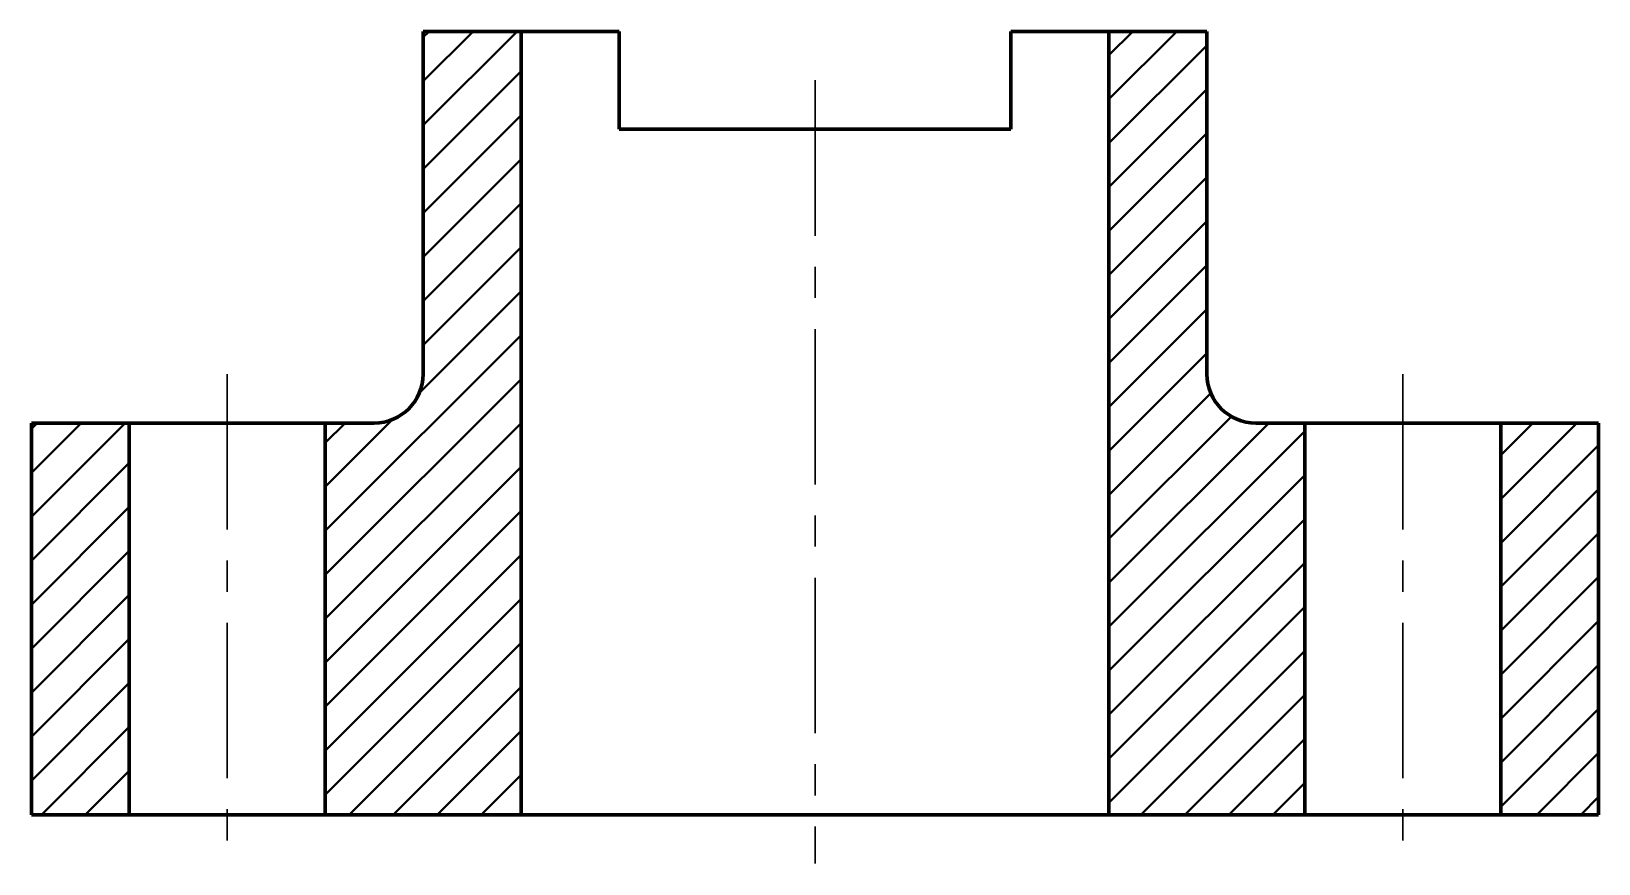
# Model space of a CAD drawing. Header units: millimetres. Extents: x 110 to 270, y 115 to 200.
import ezdxf

# ---------------------------------------------------------------- set-up
doc = ezdxf.new("R2010")
doc.units = ezdxf.units.MM
doc.linetypes.add('осевая', pattern=[50.8, 31.75, -6.35, 6.35, -6.35])
for name, color, linetype, lineweight in [('OSI', 1, 'осевая', 30), ('OSN', 5, 'Continuous', 80), ('SHTR', 3, 'Continuous', 40)]:
    doc.layers.add(name, color=color, linetype=linetype, lineweight=lineweight)

msp = doc.modelspace()

# ---------------------------------------------------------------- hatches: boundary and pattern name
at = {"layer": 'SHTR'}
h = msp.add_hatch(dxfattribs=at)
h.set_pattern_fill('ANSI31', color=256)
h.paths.add_polyline_path([(160, 200), (150, 200), (150, 165, -0.414214), (145, 160), (140, 160), (140, 120), (160, 120)])
h.paths.add_polyline_path([(120, 160), (110, 160), (110, 120), (120, 120)])
h.paths.add_polyline_path([(240, 160), (235, 160, -0.414214), (230, 165), (230, 200), (220, 200), (220, 120), (240, 120)])
h.paths.add_polyline_path([(270, 160), (260, 160), (260, 120), (270, 120)])

# ---------------------------------------------------------------- linework, layer by layer
at = {"layer": 'OSI', "ltscale": 0.5}
for p, q in [((190, 195), (190, 115)), ((130, 165), (130, 115)), ((250, 165), (250, 115))]:
    msp.add_line(p, q, dxfattribs=at)
at = {"layer": 'OSN'}
for p, q in [((150, 165), (150, 200)), ((150, 200), (170, 200)), ((170, 200), (170, 190)), ((230, 200), (210, 200)), ((210, 200), (210, 190)), ((230, 165), (230, 200)), ((170, 190), (190, 190)), ((210, 190), (190, 190)), ((110, 120), (110, 160)), ((110, 160), (145, 160)), ((270, 160), (235, 160)), ((270, 120), (270, 160)), ((190, 120), (110, 120)), ((190, 120), (270, 120))]:
    msp.add_line(p, q, dxfattribs=at)
at = {"layer": 'OSN', "ltscale": 0.5}
for p, q in [((160, 200), (160, 120)), ((220, 200), (220, 120)), ((120, 160), (120, 120)), ((140, 160), (140, 120)), ((240, 160), (240, 120)), ((260, 160), (260, 120))]:
    msp.add_line(p, q, dxfattribs=at)
at = {"layer": 'OSN'}
for centre, start, end in [((145, 165), 270, 0), ((235, 165), 180, 270)]:
    msp.add_arc(centre, 5, start, end, dxfattribs=at)

doc.saveas('drawing.dxf')
